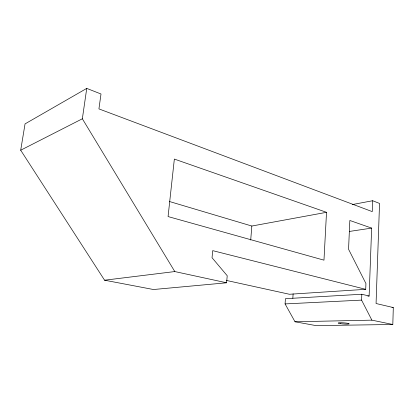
<?xml version="1.0" encoding="UTF-8"?>
<svg xmlns="http://www.w3.org/2000/svg" width="414" height="414" viewBox="0 0 414 414"><rect width="100%" height="100%" fill="white"/><g stroke="black" fill="none" stroke-linecap="round" stroke-linejoin="round"><path stroke-width="0.62" d="M226.401 280.433L289.422 294.266L365.712 289.329L365.935 283.533L348.552 249.264L349.84 220.476L371.643 228.104L369.122 296.026L361.815 294.245L285.427 298.685L285.086 303.923L295.006 321.766L315.986 325.606L392.814 324.493L393.3 307.561L376.067 303.514L379.534 203.434L372.657 200.733L352.443 204.537M372.657 200.733L372.253 211.616L98.93 108.903L101 93.994L86.743 88.394L25.047 123.895L20.7 150.215L104.576 280.206L153.48 289.521L226.608 282.788L227.219 275.734L212.046 257.731L212.698 250.641L365.712 289.329M392.814 324.493L371.881 320.146L361.582 300.114L361.815 294.245M326.522 212.315L323.971 260.163L168.068 216.563L174.351 159.069L326.522 212.315L251.826 226.039L169.44 201.504M292.833 298.308L293.117 293.826M250.713 240.037L251.826 226.039M226.608 282.788L174.801 271.563L82.35 118.782L86.743 88.394M20.7 150.215L82.35 118.782M349.375 231.447L371.643 228.104M104.576 280.206L174.801 271.563M367.839 296.098L369.122 296.026M285.086 303.923L361.582 300.114M392.017 307.607L393.3 307.561M295.006 321.766L371.881 320.146M340.443 323.65A5.517 0.569 3.9 0 0 349.157 323.836A5.517 0.569 3.9 0 0 341.462 322.739A5.517 0.569 3.9 0 0 340.443 323.65"/></g></svg>
